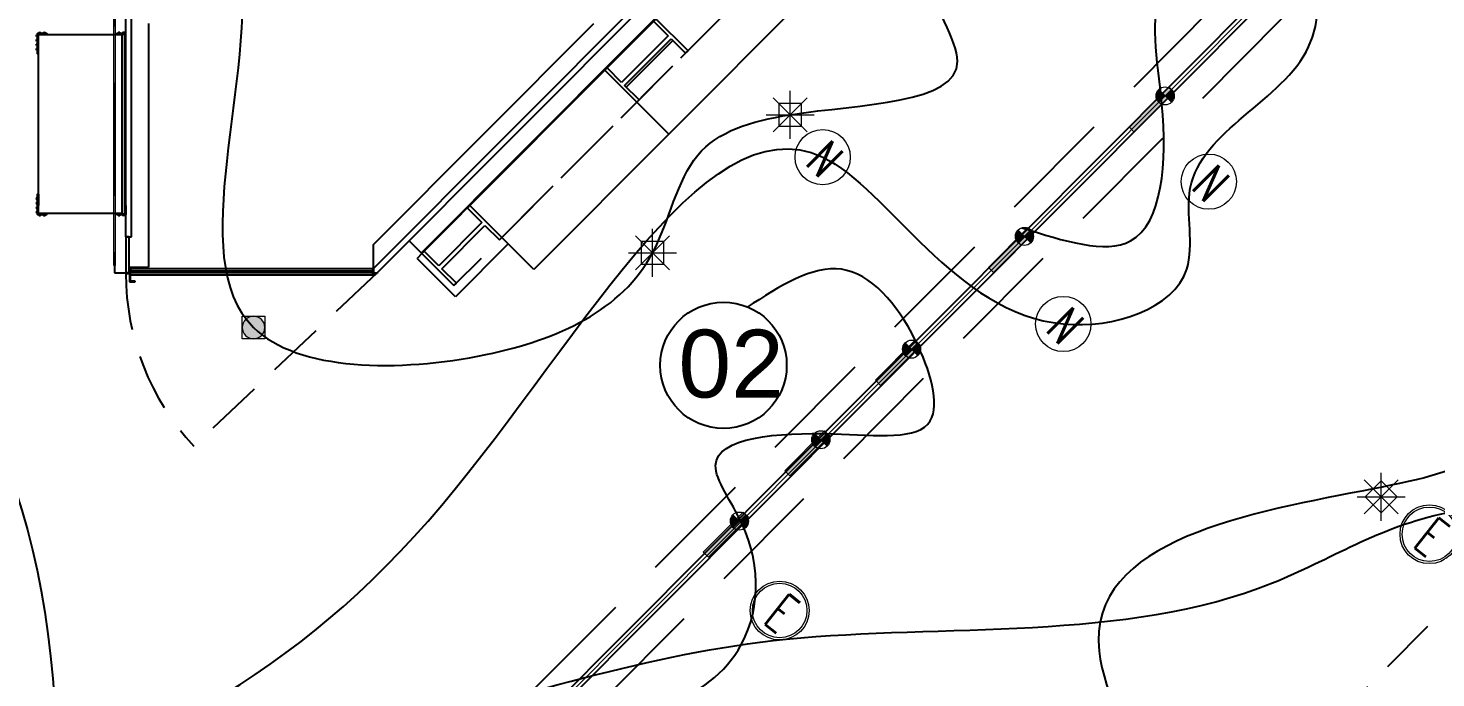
# Model space of a CAD drawing. Header units: millimetres. Extents: x 5896 to 6381, y 4295 to 4378.
# Drawn here: x 6315.43 to 6321.66, y 4359.83 to 4362.7 of the extents above; entities that cross this region are included whole.
import ezdxf

# ---------------------------------------------------------------- set-up
doc = ezdxf.new("R2010")
doc.units = ezdxf.units.MM
for name, pattern in [('DASHED', [0.75, 0.5, -0.25]), ('NASCOSTA', [0.375, 0.25, -0.125]), ('PUNTO2', [0.125, 0, -0.125]), ('TRATTEGGIATA', [0.75, 0.5, -0.25])]:
    doc.linetypes.add(name, pattern=pattern)
for name, color, linetype in [('ax-arredo piani', 2, 'Continuous'), ('ax-arredo piani rossi', 1, 'Continuous'), ('ax-arredo sez', 6, 'Continuous'), ('Pareti02', 3, 'Continuous'), ('piani-rossi', 1, 'Continuous'), ('proiezioni', 2, 'NASCOSTA'), ('TESTI', 3, 'Continuous'), ('VITI', 1, 'Continuous')]:
    doc.layers.add(name, color=color, linetype=linetype)
for name, color, linetype, true_color in [('LD_beam', 7, 'DASHED', 0x7ec8c8), ('LD_track', 7, 'Continuous', 0x7ec8c8), ('PROIEZ-FASCIONE', 7, 'TRATTEGGIATA', 0xb4b08e)]:
    doc.layers.add(name, color=color, linetype=linetype, true_color=true_color)
doc.layers.add('LD_def-points', color=11, linetype='Continuous', lineweight=5, plot=False)
doc.layers.add('LD_light', color=7, linetype='Continuous', lineweight=5, true_color=0xf00000)
doc.layers.add('LD_N', color=7, linetype='Continuous', lineweight=9, true_color=0x41c62a)
doc.styles.add('cart-inver', font='Arial.ttf')
doc.styles.add('SIMPLEX', font='SIMPLEX.SHX', dxfattribs={"width": 0.65})

# ---------------------------------------------------------------- blocks, each defined once
blk = doc.blocks.new('f')
at = {"layer": 'LD_light', "lineweight": 5, "ltscale": 0.5}
h = blk.add_hatch(color=256, dxfattribs=at)
h.dxf.hatch_style = 1
h.paths.add_polyline_path([(-4698.39, 3404.16, 0.414214), (-4702.39, 3400.16), (-4698.39, 3400.16)])
at = {"layer": 'LD_light', "lineweight": 5}
h = blk.add_hatch(color=256, dxfattribs=at)
h.dxf.hatch_style = 1
h.paths.add_polyline_path([(-4677.39, 3398.53), (-4677.39, 3401.79), (-4702.39, 3401.79), (-4702.39, 3398.53)])
at = {"layer": 'LD_light', "lineweight": 5, "ltscale": 0.5}
h = blk.add_hatch(color=256, dxfattribs=at)
h.dxf.hatch_style = 1
h.paths.add_polyline_path([(-4694.39, 3400.16), (-4698.39, 3400.16), (-4698.39, 3396.16, 0.414214)])
at = {"layer": 'LD_light', "lineweight": 5}
for p, q in [((-4702.39, 3400.16), (-4694.39, 3400.16)), ((-4698.39, 3404.16), (-4698.39, 3396.16))]:
    blk.add_line(p, q, dxfattribs=at)
blk.add_lwpolyline([(-4677.39, 3401.79), (-4702.39, 3401.79), (-4702.39, 3398.53), (-4677.39, 3398.53)], close=True, dxfattribs=at)
blk.add_circle((-4698.39, 3400.16), 4, dxfattribs=at)
blk.add_circle((-4698.39, 3400.16), 4, dxfattribs=at)
blk = doc.blocks.new('E7')
at = {"layer": 'LD_light'}
for p, q in [((-0.075, -0.075), (0.075, 0.075)), ((-0.075, 0.075), (0.075, -0.075)), ((0, -0.1061), (0, 0.1061)), ((-0.1061, 0), (0.1061, 0))]:
    blk.add_line(p, q, dxfattribs=at)
blk.add_lwpolyline([(-0.05, -0.05), (0.05, -0.05), (0.05, 0.05), (-0.05, 0.05)], close=True, dxfattribs=at)
blk = doc.blocks.new('E2-6')
at = {"layer": 'LD_light'}
h = blk.add_hatch(color=256, dxfattribs=at)
h.dxf.hatch_style = 1
edge = h.paths.add_edge_path()
edge.add_arc((0, 0), 0.05, 0, 360)
blk.add_lwpolyline([(-0.05, -0.05), (0.05, -0.05), (0.05, 0.05), (-0.05, 0.05)], close=True, dxfattribs=at)
blk.add_circle((0, 0), 0.05, dxfattribs=at)
blk = doc.blocks.new('e')
at = {"layer": 'LD_light', "color": 160, "true_color": 0x1a53ff}
for radius in [8.4, 7.78]:
    blk.add_circle((0, 0), radius, dxfattribs=at)
at = {"layer": 'LD_light', "color": 160, "true_color": 0x1a53ff, "style": 'SIMPLEX', "width": 0.65}
blk.add_text('E', height=11.01, dxfattribs=at).set_placement((-2.02, -5.7))
blk = doc.blocks.new('notturna')
at = {"layer": 'LD_N'}
blk.add_circle((21.1399, -17.0434), 0.084, dxfattribs=at)
at = {"layer": 'LD_N', "style": 'SIMPLEX', "width": 0.65}
blk.add_text('N', height=0.1101, dxfattribs=at).set_placement((21.1144, -17.0975))
blk = doc.blocks.new('bullone fianco')
at = {"layer": 'VITI'}
for p, q in [((-0.0033, 0.0002), (-0.0033, 0.007)), ((-0.0003, 0.0081), (-0.0029, 0.0081)), ((-0.0003, 0.0059), (-0.0029, 0.0059)), ((-0.0003, 0.0013), (-0.0029, 0.0013)), ((-0.0003, -0.001), (-0.0003, 0.0081)), ((-0.0003, 0.0072), (-0.0003, 0.0081)), ((0, 0.0072), (-0.0003, 0.0072)), ((-0.0003, 0), (-0.0003, -0.001)), ((0, 0), (-0.0003, 0)), ((0, 0), (0, 0.0072)), ((-0.0003, -0.001), (-0.0029, -0.001))]:
    blk.add_line(p, q, dxfattribs=at)
for centre, radius, start, end in [((-0.0012, 0.007), 0.00209, 147.13278, 212.86722), ((0.0046, 0.0036), 0.00787, 163.22135, 196.77865), ((-0.0012, 0.0002), 0.00209, 147.13278, 212.86722)]:
    blk.add_arc(centre, radius, start, end, dxfattribs=at)
blk = doc.blocks.new('112')
at = {"layer": 'ax-arredo piani', "color": 253}
for p, q in [((6096.1678, 4411.8924), (6095.9623, 4411.6861)), ((6096.3095, 4411.7512), (6096.104, 4411.545)), ((6095.4119, 4411.0202), (6096.0084, 4411.619)), ((6096.0084, 4411.619), (6096.2918, 4411.3367)), ((6096.2918, 4411.3367), (6095.6953, 4410.7379)), ((6095.6953, 4410.7379), (6095.4119, 4411.0202)), ((6093.9077, 4410.713), (6093.9077, 4410.683)), ((6093.9107, 4410.713), (6093.9077, 4410.713)), ((6093.9107, 4410.686), (6093.9107, 4410.713)), ((6093.9077, 4410.683), (6093.9327, 4410.683)), ((6093.9327, 4410.686), (6093.9107, 4410.686)), ((6093.9327, 4410.683), (6093.9327, 4410.686))]:
    blk.add_line(p, q, dxfattribs=at)
at = {"layer": 'ax-arredo piani', "color": 253, "elevation": 0}
for points in [[(6093.5047, 4410.9854), (6093.5047, 4410.9854), (6093.5047, 4411.7774), (6093.5047, 4411.7774), (6093.5047, 4411.7774), (6093.8737, 4411.7774), (6093.8737, 4410.9854), (6093.5047, 4410.9854)], [(6093.5017, 4411.6924), (6093.5047, 4411.6924), (6093.5047, 4411.7414), (6093.5017, 4411.7414)], [(6093.5017, 4411.0704), (6093.5047, 4411.0704), (6093.5047, 4411.0214), (6093.5017, 4411.0214)]]:
    blk.add_lwpolyline(points, close=True, dxfattribs=at)
at = {"layer": 'ax-arredo piani rossi', "color": 253}
for p, q in [((6096.019, 4411.6296), (6096.6398, 4412.2528)), ((6096.2918, 4411.3367), (6096.9125, 4411.9598)), ((6095.2002, 4410.8077), (6095.1435, 4410.8641)), ((6095.5819, 4410.8508), (6095.349, 4410.6171)), ((6095.2002, 4410.8077), (6095.179, 4410.7864)), ((6095.349, 4410.6171), (6095.179, 4410.7864)), ((6094.9829, 4410.713), (6093.9107, 4410.713))]:
    blk.add_line(p, q, dxfattribs=at)
at = {"layer": 'ax-arredo sez', "color": 253}
for p, q in [((6096.2245, 4411.8359), (6096.2886, 4411.7721)), ((6096.3768, 4411.7054), (6096.2351, 4411.8466)), ((6096.2886, 4411.7721), (6096.0831, 4411.5658)), ((6096.0966, 4411.5524), (6096.3021, 4411.7587)), ((6096.3021, 4411.7587), (6096.3662, 4411.6948)), ((6096.3662, 4411.6948), (6096.3768, 4411.7054)), ((6096.019, 4411.6296), (6096.0084, 4411.619)), ((6096.0084, 4411.619), (6096.1501, 4411.4779)), ((6096.0831, 4411.5658), (6096.019, 4411.6296)), ((6096.1607, 4411.4885), (6096.0966, 4411.5524)), ((6096.1501, 4411.4779), (6096.1607, 4411.4885)), ((6095.4119, 4411.0202), (6095.4013, 4411.0096)), ((6095.5536, 4410.8791), (6095.4119, 4411.0202)), ((6095.4013, 4411.0096), (6095.4654, 4410.9457)), ((6095.4654, 4410.9457), (6095.2749, 4410.7544)), ((6095.2883, 4410.741), (6095.4789, 4410.9323)), ((6095.4789, 4410.9323), (6095.543, 4410.8684)), ((6093.9057, 4410.8814), (6093.8907, 4410.8814)), ((6093.8907, 4410.8814), (6093.8907, 4410.723)), ((6093.9057, 4410.723), (6093.9057, 4410.8814)), ((6095.543, 4410.8684), (6095.5536, 4410.8791)), ((6095.2107, 4410.8183), (6095.2002, 4410.8077)), ((6095.2002, 4410.8077), (6095.3418, 4410.6665)), ((6095.2749, 4410.7544), (6095.2107, 4410.8183)), ((6093.8907, 4410.723), (6093.9057, 4410.723)), ((6093.8907, 4410.723), (6093.8907, 4410.72)), ((6093.9077, 4410.723), (6093.8907, 4410.723)), ((6093.8907, 4410.72), (6093.9077, 4410.72)), ((6093.9107, 4410.741), (6093.9077, 4410.741)), ((6093.9077, 4410.741), (6093.9077, 4410.723)), ((6093.9077, 4410.72), (6093.9077, 4410.713)), ((6093.9077, 4410.713), (6093.9107, 4410.713)), ((6093.9107, 4410.713), (6093.9107, 4410.741)), ((6094.9829, 4410.741), (6093.9107, 4410.741)), ((6093.9107, 4410.741), (6093.9107, 4410.731)), ((6093.9107, 4410.73), (6093.9117, 4410.731)), ((6093.9107, 4410.731), (6094.9829, 4410.731)), ((6093.9107, 4410.724), (6093.9107, 4410.73)), ((6093.9117, 4410.723), (6093.9107, 4410.724)), ((6093.9117, 4410.731), (6094.9819, 4410.731)), ((6094.9819, 4410.723), (6093.9117, 4410.723)), ((6094.9819, 4410.731), (6094.9829, 4410.73)), ((6094.9829, 4410.724), (6094.9819, 4410.723)), ((6094.9829, 4410.713), (6094.9829, 4410.741)), ((6094.9829, 4410.741), (6094.9859, 4410.741)), ((6094.9829, 4410.731), (6094.9829, 4410.741)), ((6094.9829, 4410.73), (6094.9829, 4410.724)), ((6094.9859, 4410.713), (6094.9829, 4410.713)), ((6094.9859, 4410.741), (6094.9859, 4410.723)), ((6094.9859, 4410.723), (6095.0029, 4410.723)), ((6095.0029, 4410.72), (6094.9859, 4410.72)), ((6094.9859, 4410.72), (6094.9859, 4410.713)), ((6095.0029, 4410.723), (6095.0029, 4410.72)), ((6095.3524, 4410.6772), (6095.2883, 4410.741)), ((6095.3418, 4410.6665), (6095.3524, 4410.6772))]:
    blk.add_line(p, q, dxfattribs=at)
at = {"layer": 'ax-arredo sez', "color": 253, "elevation": 0}
for points in [[(6093.5037, 4411.7414), (6093.5007, 4411.7414), (6093.5007, 4411.7814), (6093.5407, 4411.7814), (6093.5407, 4411.7784), (6093.5037, 4411.7784), (6093.5037, 4411.7414)], [(6093.8877, 4411.7414), (6093.8907, 4411.7414), (6093.8907, 4411.7814), (6093.8507, 4411.7814), (6093.8507, 4411.7784), (6093.8877, 4411.7784), (6093.8877, 4411.7414)], [(6093.5037, 4411.0214), (6093.5007, 4411.0214), (6093.5007, 4410.9814), (6093.5407, 4410.9814), (6093.5407, 4410.9844), (6093.5037, 4410.9844), (6093.5037, 4411.0214)], [(6093.8877, 4411.0214), (6093.8907, 4411.0214), (6093.8907, 4410.9814), (6093.8507, 4410.9814), (6093.8507, 4410.9844), (6093.8877, 4410.9844), (6093.8877, 4411.0214)]]:
    blk.add_lwpolyline(points, dxfattribs=at)
blk.add_lwpolyline([(6093.8747, 4410.9844), (6093.8877, 4410.9844), (6093.8877, 4411.7784), (6093.8747, 4411.7784)], close=True, dxfattribs=at)
at = {"layer": 'Pareti02', "color": 253}
for p, q in [((6094.9859, 4410.7414), (6099.5501, 4415.3229)), ((6095.0029, 4410.723), (6099.5681, 4415.3056)), ((6093.8907, 4410.8814), (6093.8907, 4411.8814)), ((6093.9157, 4410.8814), (6093.9157, 4411.8814)), ((6093.9907, 4411.8256), (6093.9907, 4410.748)), ((6094.9859, 4410.8476), (6095.9602, 4411.8256)), ((6093.8907, 4410.8814), (6093.9157, 4410.8814)), ((6094.9859, 4410.723), (6094.9859, 4410.8476)), ((6093.9057, 4410.748), (6093.9907, 4410.748))]:
    blk.add_line(p, q, dxfattribs=at)
at = {"layer": 'piani-rossi', "color": 253}
blk.add_line((6095.9517, 4411.6755), (6096.5725, 4412.2986), dxfattribs=at)
at = {"layer": 'PROIEZ-FASCIONE', "color": 253}
for p, q in [((6093.8407, 4412.3136), (6093.8407, 4410.723)), ((6093.8407, 4410.723), (6093.8907, 4410.723)), ((6093.8907, 4410.723), (6093.8907, 4410.723))]:
    blk.add_line(p, q, dxfattribs=at)
at = {"layer": 'proiezioni', "color": 253}
for p, q in [((6095.2002, 4410.8077), (6097.4374, 4413.0535)), ((6097.5791, 4412.9123), (6095.3418, 4410.6665)), ((6095.4119, 4411.0202), (6097.2257, 4412.8409)), ((6097.3674, 4412.6998), (6095.5536, 4410.8791)), ((6098.1482, 4407.6531), (6102.6287, 4412.1507)), ((6095.5536, 4410.8791), (6095.4119, 4411.0202)), ((6095.3418, 4410.6665), (6095.2002, 4410.8077)), ((6095.0029, 4410.723), (6094.1912, 4409.9558))]:
    blk.add_line(p, q, dxfattribs=at)
blk.add_arc((6095.0106, 4410.719), 1.1198, 179.9511, 222.96902, dxfattribs=at)
at = {"layer": 'VITI', "color": 253, "elevation": 0}
for points in [[(6093.5407, 4411.7814), (6093.5407, 4411.7824), (6093.4997, 4411.7824), (6093.4997, 4411.6924), (6093.5007, 4411.6924), (6093.5007, 4411.7814), (6093.5407, 4411.7814)], [(6093.5407, 4410.9814), (6093.5407, 4410.9804), (6093.4997, 4410.9804), (6093.4997, 4411.0704), (6093.5007, 4411.0704), (6093.5007, 4410.9814), (6093.5407, 4410.9814)]]:
    blk.add_lwpolyline(points, dxfattribs=at)
for points in [[(6093.8507, 4411.7824), (6093.8507, 4411.7814), (6093.8907, 4411.7814), (6093.8907, 4411.7824)], [(6093.8507, 4410.9814), (6093.8507, 4410.9804), (6093.8907, 4410.9804), (6093.8907, 4410.9814)]]:
    blk.add_lwpolyline(points, close=True, dxfattribs=at)
at = {"layer": 'VITI', "color": 253}
for p in [(6093.4997, 4411.7684), (6093.4997, 4411.7484), (6093.4997, 4411.7284), (6093.4997, 4411.7084)]:
    blk.add_blockref('bullone fianco', p, dxfattribs=at)
for p, rotation in [((6093.5067, 4411.7824), 270), ((6093.5267, 4411.7824), 270), ((6093.8848, 4410.9804), 90)]:
    blk.add_blockref('bullone fianco', p, dxfattribs=dict(at, rotation=rotation))
at = {"layer": 'VITI', "color": 253, "extrusion": (0, 0, -1), "zscale": -1}
for p, rotation in [((-6093.8648, 4411.7824), 270), ((-6093.8848, 4411.7824), 270), ((-6093.4997, 4411.0545), 180), ((-6093.4997, 4411.0345), 180), ((-6093.4997, 4411.0145), 180), ((-6093.4997, 4410.9945), 180), ((-6093.5067, 4410.9804), 90), ((-6093.5267, 4410.9804), 90), ((-6093.8577, 4410.9804), 90)]:
    blk.add_blockref('bullone fianco', p, dxfattribs=dict(at, rotation=rotation))

msp = doc.modelspace()

# ---------------------------------------------------------------- hatches: boundary and pattern name
at = {"layer": 'LD_light'}
h = msp.add_hatch(color=256, dxfattribs=at)
h.dxf.hatch_style = 1
h.paths.add_polyline_path([(6318.0909, 4362.6351), (6319.014, 4363.5618), (6319.0175, 4363.5583), (6318.0944, 4362.6316)])
h = msp.add_hatch(color=256, dxfattribs=at)
h.dxf.hatch_style = 1
h.paths.add_polyline_path([(6315.8094, 4361.6521), (6315.8094, 4362.7621), (6315.8144, 4362.7621), (6315.8144, 4361.6521)])
h = msp.add_hatch(color=256, dxfattribs=at)
h.dxf.hatch_style = 1
h.paths.add_polyline_path([(6317.1677, 4361.7085), (6318.0909, 4362.6351), (6318.0944, 4362.6316), (6317.1713, 4361.705)])

# ---------------------------------------------------------------- linework, layer by layer
at = {"color": 1}
msp.add_circle((6318.5048, 4361.2108), 0.2794, dxfattribs=at)
for points in [[(6319.8247, 4361.8198), (6320.305, 4361.7615), (6320.4438, 4362.3657), (6320.4556, 4362.8539), (6320.9211, 4362.9099), (6321.558, 4362.9359), (6321.3903, 4363.2873), (6321.4369, 4363.7711), (6321.8987, 4363.829), (6322.4579, 4363.9358), (6322.5232, 4364.4311), (6322.6294, 4364.939), (6323.5382, 4365.5606), (6323.7646, 4365.4714), (6323.8272, 4365.7889), (6323.8252, 4366.2841), (6324.4768, 4366.4096), (6324.1869, 4367.0605), (6324.3208, 4367.7212), (6324.4875, 4367.9688), (6324.3608, 4368.0082), (6324.1958, 4368.4852), (6324.3771, 4368.9758), (6324.6142, 4369.341), (6324.3608, 4370.1612), (6324.1503, 4370.3221), (6324.3445, 4370.7247), (6324.639, 4370.9649), (6324.3458, 4371.3302), (6324.1365, 4371.7427), (6323.7474, 4371.8637)], [(6314.1819, 4364.5229), (6314.0311, 4364.1926), (6314.1819, 4363.9229), (6314.8527, 4363.842), (6315.2594, 4364.1083), (6315.4307, 4364.2091), (6315.6019, 4364.1109), (6316.3647, 4363.0398), (6316.4268, 4361.3781), (6317.4545, 4361.2587), (6318.1914, 4361.7087), (6318.391, 4362.1404), (6318.8, 4362.3197), (6319.5397, 4362.5557), (6319.4086, 4362.9307), (6319.8593, 4363.5261), (6320.2669, 4363.792), (6320.6963, 4363.9853), (6320.8255, 4364.353), (6321.0218, 4364.7525), (6321.4363, 4364.9618), (6322.2579, 4366.0016), (6321.7992, 4366.759), (6319.9392, 4366.0479), (6319.543, 4366.0983), (6318.7153, 4366.0587), (6318.6269, 4365.479), (6318.6269, 4364.629), (6318.9496, 4364.6559), (6319.0076, 4364.8297)], [(6326.6561, 4364.0286, 0), (6326.7075, 4363.7489), (6326.4184, 4363.8113), (6326.1742, 4363.7538), (6326.1948, 4363.5884), (6326.2549, 4363.3578), (6325.8948, 4363.2857), (6325.6969, 4363.2288), (6325.7398, 4363.0878, 0), (6325.7229, 4362.7779), (6325.5077, 4362.8758), (6324.6238, 4362.7527), (6323.8553, 4362.9318), (6323.6579, 4362.8817), (6322.7577, 4362.3298), (6322.4975, 4361.7169), (6321.9205, 4360.8405), (6321.3781, 4360.6641), (6320.1659, 4359.9453), (6320.2945, 4359.4346), (6319.4807, 4359.5677), (6318.8278, 4359.1807), (6319.4586, 4358.171), (6320.2101, 4357.5368), (6320.2971, 4357.2848), (6319.9725, 4357.3195), (6319.7332, 4357.2415), (6319.7444, 4357.0903, 0), (6319.6755, 4356.8727), (6319.4823, 4356.8293, 0), (6319.3283, 4356.8696), (6319.2707, 4356.6154, 0), (6319.1841, 4356.3587), (6319.0471, 4356.4138, 0), (6318.7619, 4356.8448), (6318.8651, 4357.1567)], [(6311.1901, 4361.6637), (6311.3875, 4361.7541), (6311.5515, 4361.6637), (6311.825, 4361.5982), (6311.8772, 4361.6787), (6312.1108, 4361.7322), (6312.2574, 4361.6787), (6312.5351, 4361.5674), (6312.7996, 4361.6474), (6313.156, 4361.7454), (6313.461, 4361.6637), (6313.7903, 4361.5775), (6314.023, 4361.6637), (6314.1247, 4361.7191), (6314.5012, 4361.6572), (6315.5636, 4359.0879), (6315.9215, 4357.8466), (6316.3924, 4357.9419), (6316.4368, 4358.4001), (6316.3318, 4358.694), (6316.8115, 4358.8093), (6317.3236, 4358.9334), (6317.345, 4359.2981), (6317.4705, 4359.7047), (6317.7395, 4359.6731), (6318.5694, 4359.9507), (6318.5867, 4360.51), (6318.4698, 4360.768), (6318.9897, 4360.9078), (6319.4193, 4360.9654), (6319.3531, 4361.3222), (6319.0268, 4361.6356), (6318.6094, 4361.468)]]:
    msp.add_spline(points, degree=3, dxfattribs=at)
at = {"color": 5}
msp.add_spline([(6315.262, 4363.8317, 0), (6314.6672, 4360.5841), (6314.5182, 4359.6889, 0), (6316.8853, 4359.563), (6318.7823, 4359.9988), (6320.9328, 4360.2478), (6321.7015, 4360.5579), (6322.7812, 4360.78), (6322.8509, 4361.5054), (6322.6779, 4364.0556, 0), (6319.9791, 4365.2831), (6319.8568, 4365.7626, 0), (6319.7261, 4366.7633), (6321.7861, 4367.6825, 0), (6321.7908, 4371.2323, 0), (6322.205, 4370.3425, 0), (6324.6298, 4367.1308), (6328.4318, 4366.7596), (6329.7496, 4366.4688), (6329.7565, 4366.2773)], degree=3, dxfattribs=at)
at = {"color": 3}
msp.add_spline([(6312.6588, 4361.8844, 0), (6311.0323, 4360.4124), (6311.0942, 4359.5765), (6312.1995, 4358.9022), (6312.6804, 4358.9401), (6317.1984, 4360.5213), (6318.9435, 4362.1319, 0), (6320.0075, 4361.3939), (6320.5536, 4361.6365), (6320.5692, 4361.9941, 0), (6321.0925, 4362.6198), (6320.9691, 4364.1652), (6321.5156, 4364.1596), (6322.065, 4363.4607), (6322.7673, 4363.4663), (6324.0261, 4365.3927, 0), (6324.1582, 4365.8357), (6324.6751, 4366.0438), (6325.3205, 4366.4119), (6325.122, 4366.54)], degree=3, dxfattribs=at)
at = {"color": 6}
msp.add_open_spline([(6319.7997, 4356.8746), (6320.6615, 4357.0823), (6322.3775, 4357.4959), (6322.4671, 4360.4493), (6325.5291, 4360.671), (6325.6898, 4362.9004), (6327.0549, 4364.0374), (6328.8081, 4363.9912), (6328.1227, 4366.396), (6329.0946, 4365.6536), (6329.1257, 4365.3577), (6329.1277, 4365.339), (6329.1277, 4365.339), (6329.1277, 4365.339), (6329.1277, 4365.339), (6329.128, 4365.3357), (6329.1284, 4365.3324), (6329.1287, 4365.3292)], degree=3, knots=[0, 0, 0, 0, 2.403622, 4.786584, 6.874482, 9.781278, 10.010542, 12.209723, 13.328062, 14.169103, 14.225868, 14.225868, 14.225868, 14.225868, 14.225868, 14.225868, 14.235828, 14.235828, 14.235828, 14.235828], dxfattribs=at)
at = {"layer": 'LD_beam', "elevation": 0}
msp.add_lwpolyline([(6324.5532, 4366.341), (6324.3761, 4366.5175), (6315.6848, 4357.7861), (6315.8619, 4357.6097)], close=True, dxfattribs=at)
at = {"layer": 'LD_def-points'}
msp.add_line((6315.7733, 4357.6979), (6324.4646, 4366.4293), dxfattribs=at)
at = {"layer": 'LD_light', "elevation": 0}
for points in [[(6318.0909, 4362.6351), (6319.014, 4363.5618), (6319.0175, 4363.5583), (6318.0944, 4362.6316)], [(6315.8094, 4361.6521), (6315.8094, 4362.7621), (6315.8144, 4362.7621), (6315.8144, 4361.6521)], [(6317.1677, 4361.7085), (6318.0909, 4362.6351), (6318.0944, 4362.6316), (6317.1713, 4361.705)]]:
    msp.add_lwpolyline(points, close=True, dxfattribs=at)
at = {"layer": 'LD_track'}
for p, q in [((6315.7627, 4357.7085), (6324.454, 4366.4398)), ((6315.7839, 4357.6873), (6324.4752, 4366.4187))]:
    msp.add_line(p, q, dxfattribs=at)

# ---------------------------------------------------------------- block references
msp.add_blockref('112', (221.9711, -49.1027))
at = {"layer": 'LD_light', "xscale": 0.01, "yscale": 0.01, "zscale": 0.01, "rotation": 225.1089947128519}
for p in [(6263.2101, 4353.1143), (6262.588, 4352.4926), (6262.0886, 4351.9935), (6261.6875, 4351.5926), (6261.3273, 4351.2327)]:
    msp.add_blockref('f', p, dxfattribs=at)
at = {"layer": 'LD_light'}
for p in [(6318.8, 4362.3197), (6318.1914, 4361.7087)]:
    msp.add_blockref('E7', p, dxfattribs=at)
at = {"layer": 'LD_light', "xscale": -1, "rotation": 269.9999999999628}
msp.add_blockref('E2-6', (6316.4268, 4361.3781), dxfattribs=at)
at = {"layer": 'LD_light', "rotation": 45.10899471140102}
msp.add_blockref('E7', (6321.4136, 4360.6288), dxfattribs=at)
at = {"layer": 'LD_light', "linetype": 'PUNTO2', "xscale": 0.0154948959566415, "yscale": 0.0154948959566415, "zscale": 0.0154948959566415, "rotation": 321.6507854045141}
for p in [(6321.6267, 4360.4633, 0), (6318.7532, 4360.1256, 0)]:
    msp.add_blockref('e', p, dxfattribs=at)
at = {"layer": 'LD_N', "xscale": 1.454545454545454, "yscale": 1.454545454545454, "zscale": 1.454545454545454, "rotation": 315.0190014222193}
for p in [(6314.7172, 4401.4028, 0), (6316.4246, 4401.2944, 0), (6315.7811, 4400.6647, 0)]:
    msp.add_blockref('notturna', p, dxfattribs=at)

# ---------------------------------------------------------------- texts
at = {"layer": 'TESTI', "color": 1, "insert": (6318.3055, 4361.3684), "char_height": 0.3, "width": 0.155262, "attachment_point": 1, "style": 'cart-inver'}
msp.add_mtext('02', dxfattribs=at)

doc.saveas('drawing.dxf')
